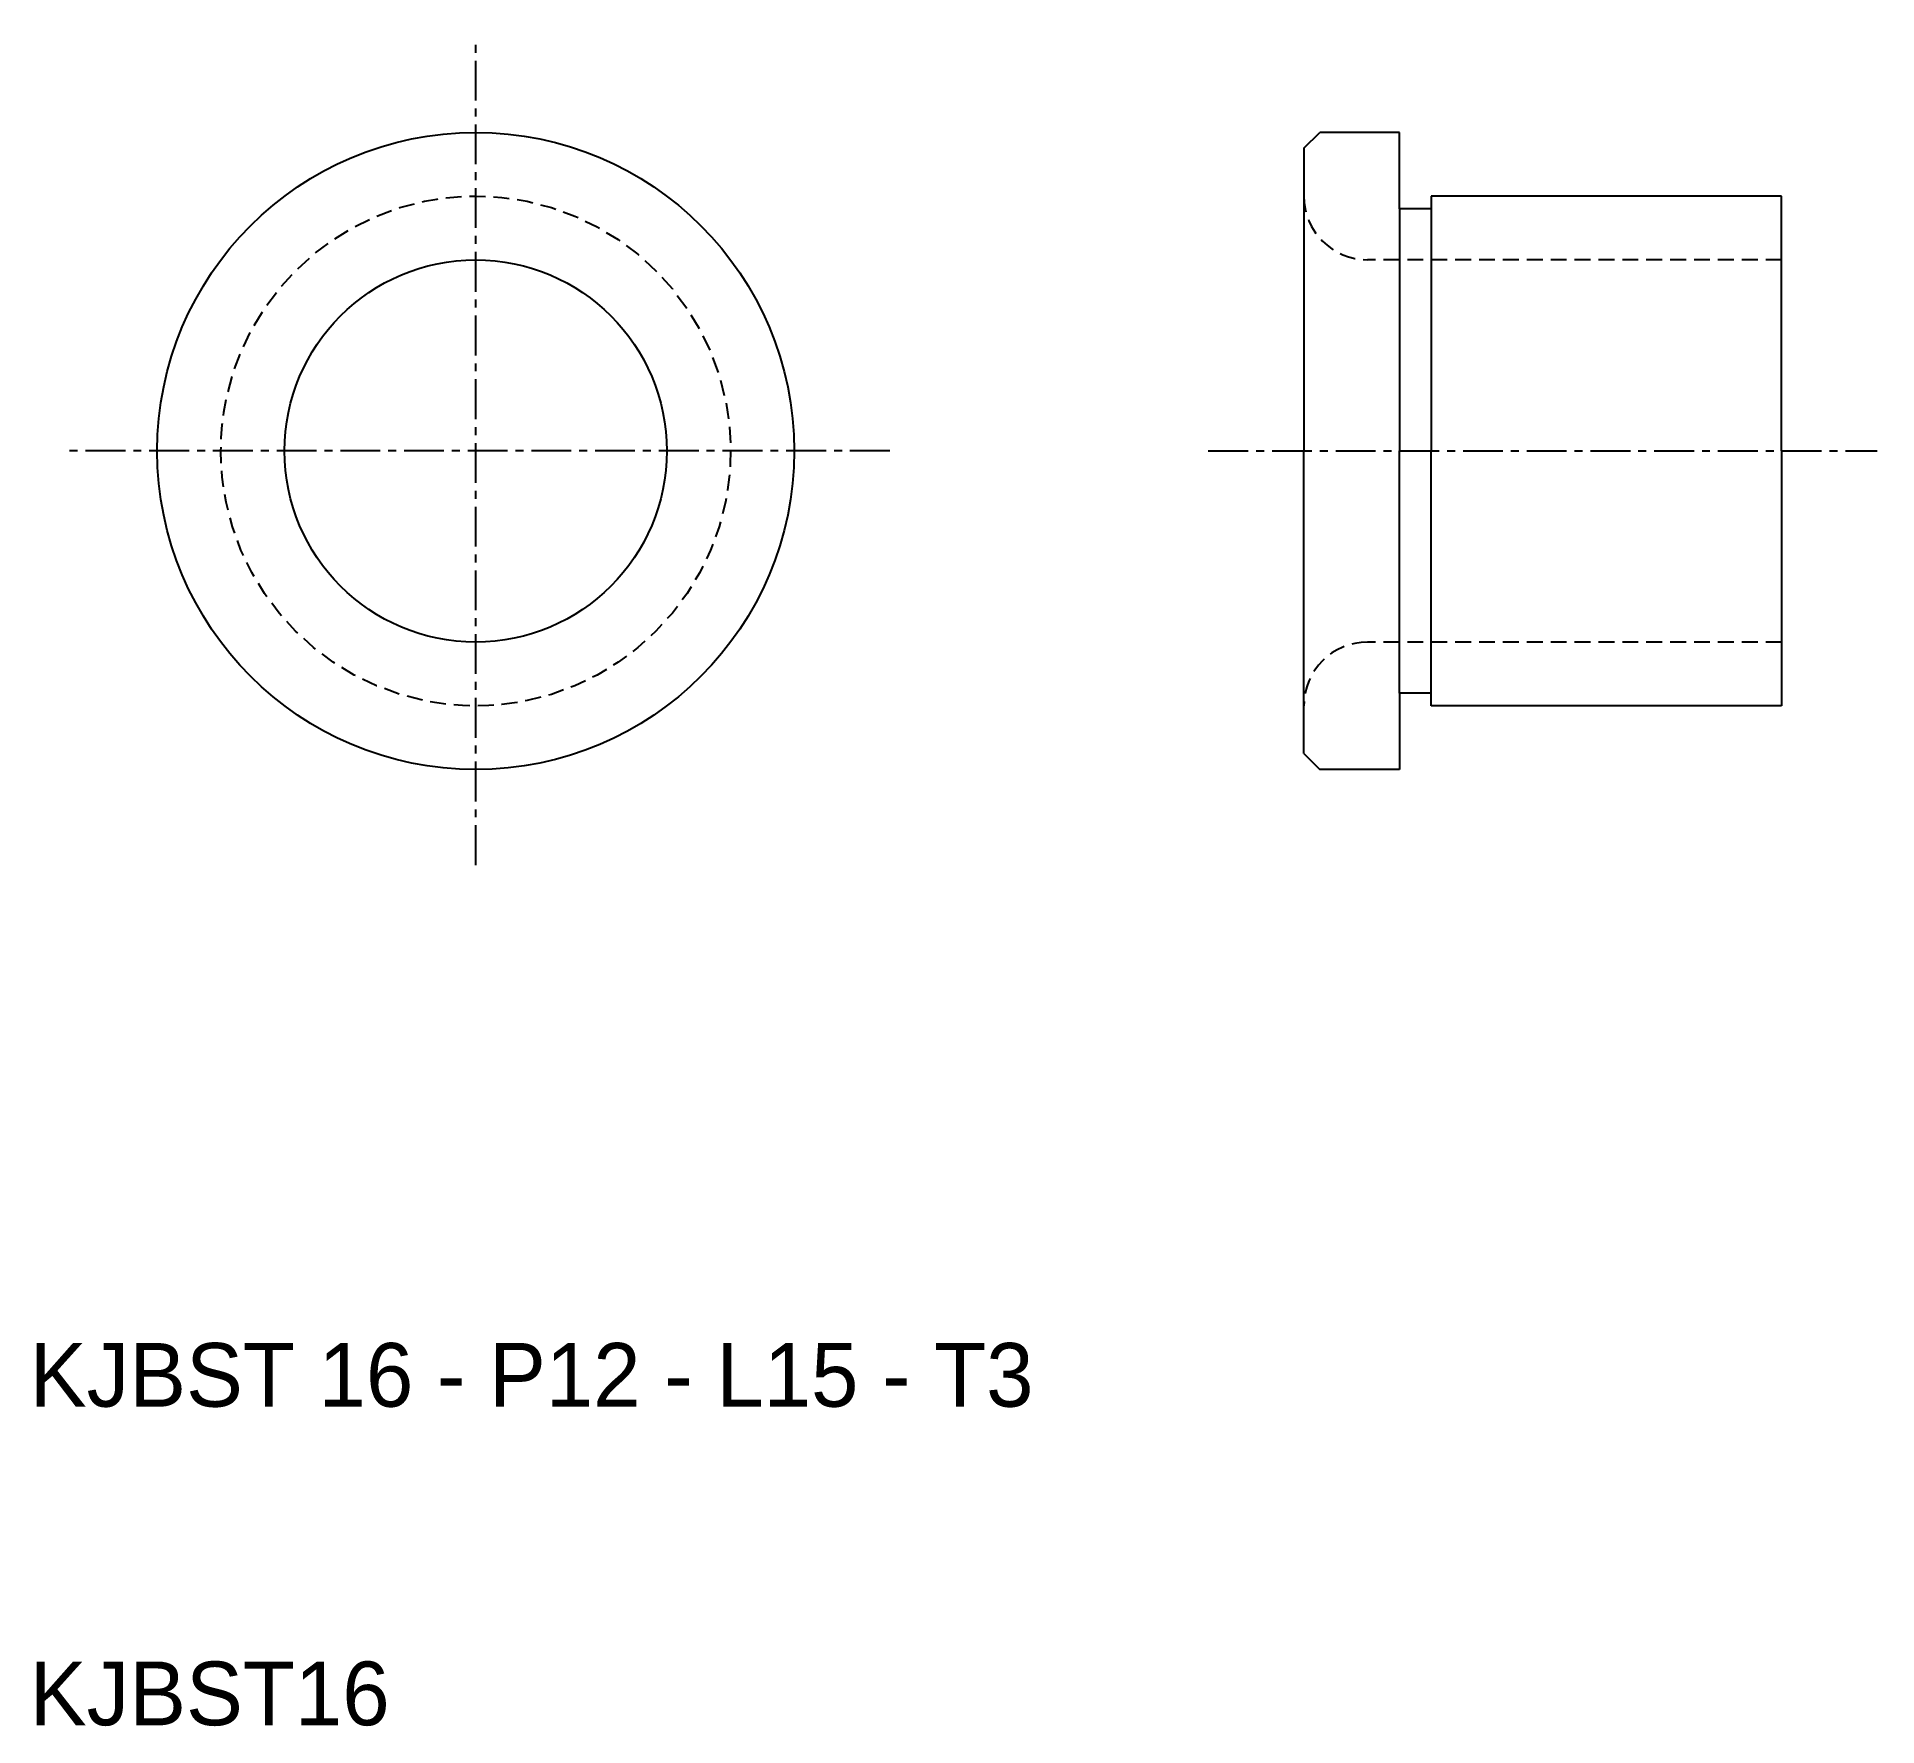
# Model space of a CAD drawing. Extents: x 10.2 to 68, y 10 to 63.
import ezdxf

# ---------------------------------------------------------------- set-up
doc = ezdxf.new("R2010")
doc.units = 0
doc.linetypes.add('CENTER', pattern=[2, 1.25, -0.25, 0.25, -0.25])
doc.linetypes.add('DASHED', pattern=[0.75, 0.5, -0.25])
doc.layers.get('0').update_dxf_attribs({"linetype": 'CONTINUOUS'})
doc.layers.add('CENTER', color=1, linetype='CENTER')

msp = doc.modelspace()

# ---------------------------------------------------------------- linework, layer by layer
for p, q in [((50, 59.5), (50.5, 60)), ((53, 60), (50.5, 60)), ((53, 57.6), (53, 60)), ((50, 59.5), (50, 50)), ((65, 58), (54, 58)), ((54, 58), (54, 57.6)), ((65, 50), (65, 58)), ((53, 57.6), (53, 50)), ((54, 57.6), (53, 57.6)), ((54, 57.6), (54, 50)), ((50, 40.5), (50, 50)), ((53, 42.4), (53, 50)), ((54, 42.4), (54, 50)), ((65, 50), (65, 42)), ((53, 42.4), (53, 40)), ((54, 42.4), (53, 42.4)), ((54, 42), (54, 42.4)), ((65, 42), (54, 42)), ((50, 40.5), (50.5, 40)), ((53, 40), (50.5, 40))]:
    msp.add_line(p, q)
at = {"color": 3, "linetype": 'DASHED'}
for p, q in [((65, 56), (52, 56)), ((65, 44), (52, 44))]:
    msp.add_line(p, q, dxfattribs=at)
for radius in [10, 6]:
    msp.add_circle((24, 50), radius)
msp.add_circle((24, 50), 8, dxfattribs=at)
for centre, start, end in [((52, 58), 180, 270), ((52, 42), 90, 180)]:
    msp.add_arc(centre, 2, start, end, dxfattribs=at)
at = {"layer": 'CENTER', "color": 1, "linetype": 'CENTER'}
for p, q in [((24, 37), (24, 63)), ((37, 50), (11, 50)), ((47, 50), (68, 50))]:
    msp.add_line(p, q, dxfattribs=at)

# ---------------------------------------------------------------- texts
for s, p in [('KJBST 16 - P12 - L15 - T3', (10, 20)), ('KJBST16', (10, 10))]:
    msp.add_text(s, height=2).set_placement(p)

doc.saveas('drawing.dxf')
